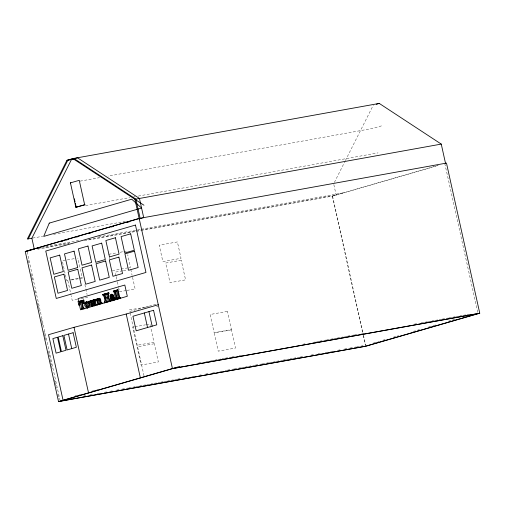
<?xml version="1.0" encoding="UTF-8"?>
<svg xmlns="http://www.w3.org/2000/svg" width="505" height="505" viewBox="0 0 505 505"><rect width="100%" height="100%" fill="white"/><g stroke="black" fill="none" stroke-linecap="round" stroke-linejoin="round"><path stroke-width="0.38" stroke-dasharray="2.52 1.89" d="M334.379 182.457L344.991 161.373M345.344 160.672L373.277 105.154M381.426 125.89L372.608 128.447L108.051 176.106M437.974 165.438L332.347 196.06L363.038 334.506M84.31 240.74L332.561 196.098L438.17 165.489M75.169 395.901L80.472 394.361M92.579 390.851L97.875 389.317M373.725 342.863L379.009 341.336M382.777 340.244L385.795 339.366M393.338 337.182L398.622 335.648M412.957 331.495L420.501 329.304M428.802 326.899L436.345 324.715M448.421 321.212L455.965 319.027M129.753 311.465L144.184 307.526M144.941 307.318L157.402 303.922M80.118 181.137L99.517 177.64M85.534 205.567L129.76 197.6M133.636 196.906L135.189 196.622M138.294 196.066L378.03 152.882M32.648 238.089L42.729 236.271M53.593 234.314L125.745 221.316M45.753 246.44L79.115 240.43M98.507 236.94L140.403 229.39M141.179 229.251L344.637 192.601M41.315 248.069L70.795 242.76M88.64 239.54L140.624 230.179M141.394 230.04L337.094 194.785M37.843 249.192L68.806 243.53M74.14 258.686L62.292 260.82L66.641 280.426L70.346 279.764M108.714 254.299L117.04 252.797M120.07 252.254L123.1 251.705M123.858 251.572L126.888 251.023M112.344 270.68L128.245 267.814M129.002 267.675L130.517 267.404L127.714 254.747M71.085 279.625L82.189 277.63L77.839 258.017M71.546 279.997L83.394 277.864M122.627 270.794L115.228 272.132L116.062 275.9M123.371 270.661L127.809 269.859M77.372 299.339L72.19 300.273L71.192 295.747M81.078 298.676L87.737 297.477M126.237 290.539L119.571 291.738L118.738 287.97M126.976 290.407L135.119 288.942L132.278 276.115M134.191 326.861L132.695 327.133L136.729 345.344L153.981 342.232L150.452 326.299M134.942 326.729L145.446 324.835M146.197 324.702L149.947 324.027L150.282 325.542M198.806 362.95L202.682 362.255M205.781 361.694L210.434 360.854M211.21 360.715L217.409 359.598M218.185 359.459L221.285 358.903M222.061 358.765L224.384 358.342M225.161 358.203L228.26 357.647M229.036 357.502L231.359 357.085M232.136 356.947L234.465 356.53M239.111 355.69L241.441 355.274M303.448 344.101L304.995 343.823M312.746 342.428L315.846 341.866M316.622 341.727L318.952 341.311M319.722 341.172L322.821 340.61M323.598 340.471L325.927 340.054M326.697 339.909L329.803 339.354M330.573 339.215L332.902 338.792M333.679 338.653L336.778 338.098M337.548 337.959L339.878 337.536M340.654 337.397L343.753 336.841M344.53 336.702L346.853 336.279M347.629 336.141L350.729 335.585M351.505 335.446L353.828 335.023M354.605 334.884L356.928 334.468M361.58 333.628L363.903 333.212M414.289 324.134L416.612 323.718M421.265 322.878L424.364 322.316M425.141 322.177L427.464 321.761M428.24 321.622L431.339 321.06M432.116 320.921L434.439 320.505M435.215 320.366L438.315 319.804M439.091 319.665L441.414 319.248M442.191 319.109L445.29 318.548M446.066 318.409L448.389 317.992M449.166 317.853L452.265 317.291M453.042 317.153L455.365 316.736M456.141 316.591L459.241 316.035M460.017 315.896L462.34 315.474M463.117 315.335L466.216 314.779M466.992 314.64L469.322 314.217M83.287 396.097L85.61 395.68M90.262 394.841L92.585 394.424M97.238 393.584L99.561 393.168M104.213 392.328L106.542 391.905M109.642 391.35L113.518 390.649M116.617 390.094L121.269 389.254M122.04 389.115L128.245 387.998M129.015 387.859L135.22 386.742M135.996 386.603L139.096 386.041M139.866 385.902L142.195 385.485M142.972 385.347L146.071 384.785M146.848 384.646L153.047 383.529M153.823 383.39L160.022 382.272M160.798 382.133L163.121 381.717M163.898 381.578L166.997 381.016M167.774 380.877L170.097 380.461M170.873 380.322L173.972 379.76M174.749 379.621L177.072 379.204M177.848 379.059L180.178 378.643M184.824 377.803L187.153 377.387M191.799 376.547L194.128 376.13M198.774 375.291L201.104 374.874M205.756 374.035L208.079 373.618M212.731 372.778L215.054 372.362M219.707 371.522L222.03 371.106M225.129 370.544L226.682 370.266M227.458 370.127L233.657 369.01M234.434 368.871L240.632 367.754M241.409 367.615L247.608 366.497M248.384 366.359L254.583 365.241M255.36 365.096L261.558 363.985M262.335 363.84L268.534 362.723M269.31 362.584L275.515 361.466M276.286 361.327L282.491 360.21M283.261 360.071L285.59 359.655M286.367 359.516L289.466 358.954M290.242 358.815L292.565 358.398M293.342 358.26L296.441 357.698M297.218 357.559L299.541 357.142M300.317 357.003L302.64 356.58M311.168 355.047L313.491 354.63M318.144 353.79L320.467 353.367M325.119 352.534L327.442 352.111M330.548 351.556L334.424 350.855M337.523 350.3L341.399 349.599M344.498 349.043L349.151 348.204M349.921 348.065L356.126 346.948M356.896 346.809L363.101 345.691M129.4 309.874L148.83 306.68M156.626 306.182L158.008 306.642M444.766 163.468L477.844 312.683M333.837 184.603L336.134 194.962M332.561 196.098L363.284 334.676M363.455 335.446L365.847 346.222M363.209 335.276L365.424 345.275M130.77 269.329L132.108 275.364M130.094 313.005L144.045 375.935M116.232 276.658L117.236 281.178M117.4 281.935L118.574 287.212M109.37 257.279L109.705 258.762M84.897 284.65L87.068 294.459M67.847 280.666L71.022 294.996M27.125 251.843L60.032 400.288M28.141 260.548L28.652 262.859M31.209 274.392L31.72 276.702M31.891 277.472L32.913 282.087M34.794 290.545L35.476 293.626M37.521 302.855L38.033 305.159M38.203 305.929L39.396 311.314M41.101 319.002L41.782 322.083M41.953 322.853L42.464 325.157M43.828 331.312L44.339 333.616M44.509 334.386L45.021 336.696M45.191 337.466L45.703 339.77M48.265 351.31L48.777 353.614M48.947 354.384L49.97 358.998M50.14 359.768L50.651 362.079M50.822 362.849L51.333 365.153M51.504 365.923L52.015 368.233M54.572 379.766L55.083 382.077M55.253 382.847L56.446 388.225M57.81 394.38L58.833 398.994M177.4 241.927L159.226 245.196L162.856 261.577L181.03 258.301L177.4 241.927M181.226 260.239L165.678 263.042L170.027 282.649L185.575 279.852L181.226 260.239M227.351 311.389L210.105 314.501L214.139 332.707L231.391 329.601L227.351 311.389M154.315 343.741L137.063 346.847L141.103 365.058L158.349 361.946L154.315 343.741M231.441 329.847L214.196 332.953L218.229 351.164L235.482 348.052L231.441 329.847"/><path stroke-width="0.76" d="M92.806 302.981L92.705 306.295L92.106 306.409L92.226 302.426L93.949 305.872L94.549 305.765M91.727 305.506L91.544 301.214L90.124 301.87L91.727 305.506L92.333 305.399M92.03 304.73L90.736 301.573M92.617 300.955L94.359 300.715L94.41 304.73L92.611 301.113L93.728 300.645L93.589 300.008L92.983 300.115L93.128 300.753M94.669 303.941L93.223 300.847M98.664 303.827L98.81 304.464L99.409 304.357L99.264 303.72C94.334 302.804 100.64 294.712 99.434 303.606L99.58 304.237L100.179 304.13L100.35 303.271L99.75 303.379M99.264 303.72C97.856 303.353 97.648 299.635 99.264 299.25M111.706 294.554L112.293 294.731A1.704 1.054 79.8 0 1 112.987 295.665L114.073 299.396L114.326 298.101L114.458 299.699L113.644 300.147L112.981 299.238L112.293 300.645L110.791 300.734C109.307 299.225 110.753 297.394 112.306 296.744L111.832 295.501L111.144 295.28L110.273 295.974L111.296 296.107L111.365 296.877L110.829 297.186M117.76 298.36L117.053 298.032L115.405 290.59L114.805 290.697L113.284 291.139L114.124 292.105L115.519 298.411L115.184 299.717L115.784 299.61L115.891 298.865M83.483 308.214L83.628 308.864L84.228 308.757L84.089 308.107L82.757 307.88L81.374 301.649L82.612 301.586L83.54 303.745L84.562 303.48L83.805 300.071L78.098 301.662L78.856 305.064L79.291 304.976L79.209 302.571L80.327 301.952L81.709 308.189L81.217 308.877L81.362 309.521L81.962 309.413M109.894 300.563L110.033 301.207L110.633 301.1L110.494 300.456L109.162 300.229L107.849 294.282L108.083 293.702L108.947 293.481L108.802 292.824L105.905 293.601L106.05 294.257L106.713 294.371L107.325 296.946M110.494 300.456C109.067 300.873 107.54 293.91 108.947 293.481M105.621 294.447L105.084 294.907L105.621 297.508L105.015 297.615L104.484 295.015L105.621 294.447L105.476 293.79L102.584 294.56L102.73 295.217C104.15 294.819 105.671 301.756 104.276 302.192L104.421 302.836L105.021 302.729L104.876 302.085L104.276 302.192M113.48 299.661L112.419 300.784L111.39 300.627M445.505 163.254L441.256 144.095L379.261 103.418L72.909 158.602L66.925 160.338L27.32 239.048L31.872 238.227L71.476 159.517L77.461 157.781L139.456 198.459L143.704 217.623L142.965 217.838M28.28 238.878L67.885 160.167L73.875 158.431L135.87 199.109L140.119 218.267L26.096 251.32M110.273 295.974L111.744 295.173L112.432 295.393M110.961 298.196L112.356 297.035M110.589 295.362L111.681 294.529M98.393 298.872L99.681 298.228C101.638 298.872 99.984 302.88 102.016 302.924L102.162 303.555L101.562 303.663L101.417 303.032C99.384 302.987 101.038 298.979 99.075 298.335L98.153 298.594L97.345 300.065L97.093 298.928L97.692 298.821L88.571 301.397L88.71 302.034L89.631 301.933L88.71 302.034M113.013 297.066L111.643 298.581L112.224 299.844M90.136 301.681L91.222 301.371L91.115 300.658M85.983 302.192L86.778 301.744M86.936 302.482L86.525 302.748C86.039 303.978 86.304 307.425 88.141 307.015M80.308 302.022L79.733 302.754L79.891 304.868L79.455 304.957M95.186 300.153L94.776 300.677L94.801 305.626L95.401 305.519L95.376 300.57L95.786 300.046L95.647 299.414L95.041 299.522L95.186 300.153L95.786 300.046M97.433 304.925L96.834 305.033L96.689 304.401C97.926 303.713 97.143 299.97 95.716 300.002L95.578 299.37L96.177 299.257M114.805 290.697L116.535 298.348L118.53 298.101M82.075 308.656L81.217 308.877M108.341 301.763L107.735 301.876L107.597 301.226L108.133 300.765L107.508 297.754L108.108 297.647M87.453 307.955C89.827 306.952 89.013 302.672 86.923 301.801M83.54 303.745L84.562 303.48M70.435 182.879L79.247 180.329L84.663 204.759L75.851 207.315L70.435 182.879L70.807 182.816M376.269 104.282L379.261 103.418M75.851 207.315L85.042 204.689L84.663 204.759M25.25 251.458L139.153 218.444L446.47 163.083L479.75 313.207L365.847 346.222L58.529 401.582L25.25 251.458L29.277 250.65M38.102 248.233L40.362 247.576M60.733 241.674L62.992 241.018M66.01 240.14L68.276 239.49M76.577 237.079L78.837 236.428M88.646 233.581L90.906 232.925M111.277 227.023L113.543 226.366M127.121 222.427L129.381 221.771M139.191 218.93L142.208 218.053M117.899 298.998L117.678 298.316L118.157 297.647L116.756 291.341L115.923 290.375L117.438 289.933L118.037 289.826L119.691 297.268L120.537 298.228L119.931 298.341L119.092 297.376L117.438 289.933M115.405 290.59L113.284 291.139M115.923 290.375L118.037 289.826M83.805 300.071L78.098 301.662M105.476 293.79L102.584 294.56M108.802 292.824L105.905 293.601M81.374 301.649L83.016 301.359M92.144 301.1L91.714 300.551L90.477 300.847L90.622 301.479M94.347 300.462L94.208 299.831L93.608 299.938L93.747 300.57L94.605 300.387M105.015 297.615L107.35 297.003M106.568 301.529L106.713 302.173L107.312 302.066L107.167 301.416L105.905 301.409L105.198 298.43L107.533 297.817M114.61 298.089L114.925 297.994L115.058 299.591L114.578 300.039L113.966 299.85M158.286 304.73L126.212 314.028L74.001 327.322L48.524 334.701L63.062 400.269M58.529 401.582L179.717 366.453M66.925 160.338L73.806 159.1M441.256 144.095L134.904 199.279L172.439 368.568L479.75 313.207M37.319 247.961L38.279 247.785M38.999 247.658L40.438 247.399M29.782 250.145L32.894 249.584M116.062 291.013L116.926 290.861M113.423 291.776L114.288 291.625M114.035 291.896L114.635 291.789M106.05 294.257L106.65 294.15M107.836 294.049L108.436 293.935M106.713 294.371L107.161 294.137M104.484 295.015L105.084 294.907M103.367 295.343L103.967 295.236M95.716 300.002L96.783 299.894M88.571 301.397L89.17 301.289L89.316 301.927M96.329 300.128L96.928 300.014M105.198 298.43L105.797 298.316L106.504 301.302L107.167 301.416M94.239 300.513L94.839 300.406M91.254 301.296L92.333 301.119M92.611 301.113L93.21 301.005M94.359 300.715L94.959 300.608M91.834 301.409L92.44 301.302M90.124 301.87L90.73 301.763M97.591 301.163L98.191 301.056M114.01 298.196L114.925 297.994M119.174 297.584L119.773 297.477M78.856 305.064L79.891 304.868M119.792 297.704L120.392 297.596M116.535 298.348L117.141 298.24M115.531 298.638L116.131 298.531M115.045 299.08L115.645 298.973M113.89 299.32L114.49 299.212M114.073 299.396L114.673 299.288M109.25 300.443L109.856 300.33M105.905 301.409L106.504 301.302M107.597 301.226L108.196 301.119M100.792 302.912L101.398 302.804M101.417 303.032L102.016 302.924M98.298 303.802L98.898 303.694M99.434 303.606L100.034 303.499M96.689 304.401L97.288 304.294M82.845 308.094L84.089 308.107M81.722 308.422L82.321 308.315M91.847 306.548L91.247 306.655L89.031 302.047M86.967 307.816L87.321 307.911M72.909 158.602L143.976 205.232M86.317 307.274L86.633 307.602M110.576 296.063C110.109 300.26 108.638 292.3 112.899 294.617A1.704 1.054 79.8 0 1 113.593 295.558L114.357 298.859M83.445 307.987L81.974 301.536M148.937 311.623L152.163 326.173M144.316 312.961L147.542 327.511M126.212 314.028L140.365 377.86M116.522 290.268L116.661 290.905M118.284 298.209L118.422 298.84L117.299 299.105L117.154 298.468M108.203 292.932L108.348 293.588M104.876 293.897L105.021 294.554M74.361 198.85L75.043 201.905M75.378 203.427L76.223 207.246M83.205 300.178L83.963 303.587M78.711 301.592L78.048 298.6L124.823 285.041L127.311 296.265L80.535 309.824L79.373 304.584M74.001 327.322L88.539 392.884M68.51 334.064L71.735 348.614M31.872 238.227L34.327 249.325M87.927 305.664C87.706 309.552 84.48 304.591 85.926 302.855L87.1 302.88L87.927 305.664M84.815 303.6C83.565 306.825 88.318 310.108 89.417 306.137C90.711 302.899 85.844 299.572 84.815 303.6M111.043 298.689L111.371 299.85L112.249 299.755L112.754 298.726L112.413 297.18L111.043 298.689M49.269 223.103L43.695 236.416L141.583 208.041L131.723 199.204L49.269 223.103M135.46 225.06L45.759 251.061L56.263 298.449L145.964 272.447L135.46 225.06M115.43 237.754L105.854 240.531L109.49 256.931L119.066 254.154L115.43 237.754M87.965 246.03L78.389 248.807L82.025 265.207L91.601 262.43L87.965 246.03M130.675 233.821L121.099 236.599L124.735 252.999L134.311 250.221L130.675 233.821M59.71 255.12L50.14 257.891L53.776 274.291L63.346 271.52L59.71 255.12M74.065 251.143L64.489 253.92L68.124 270.314L77.701 267.543L74.065 251.143M101.675 243.139L92.099 245.916L95.735 262.31L105.311 259.538L101.675 243.139M134.513 251.124L124.937 253.895L128.573 270.295L138.149 267.517L134.513 251.124M91.582 265.043L82.006 267.814L85.642 284.214L95.211 281.436L91.582 265.043M105.627 260.965L96.051 263.743L99.687 280.142L109.263 277.365L105.627 260.965M118.896 257.121L109.32 259.898L112.956 276.298L122.526 273.521L118.896 257.121M77.764 269.26L68.188 272.037L71.792 288.298L81.368 285.527L77.764 269.26M63.939 274.19L54.363 276.961L57.974 293.228L67.544 290.451L63.939 274.19M57.494 337.258L52.88 338.596L56.105 353.147L60.72 351.808L57.494 337.258M62.797 335.718L58.182 337.056L61.408 351.606L66.022 350.268L62.797 335.718M73.124 332.726L63.889 335.402L67.114 349.952L76.35 347.276L73.124 332.726M153.558 310.285L132.948 316.256L136.173 330.807L156.784 324.835L153.558 310.285M172.653 368.606L60.234 401.197L365.626 346.184L478.046 313.592L172.653 368.606"/></g></svg>
